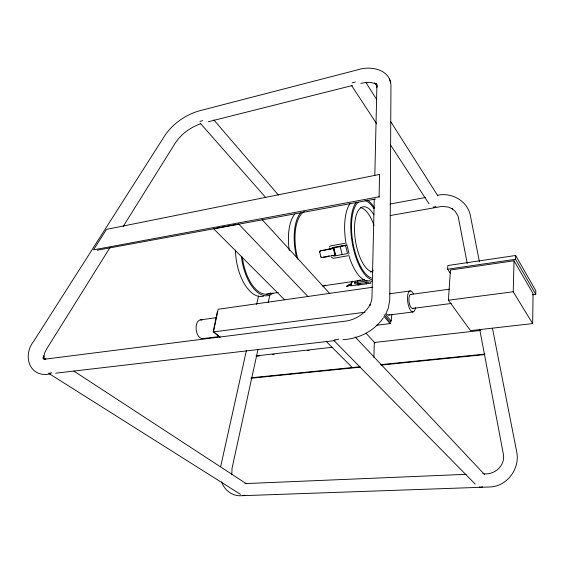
<?xml version="1.0" encoding="UTF-8"?>
<svg xmlns="http://www.w3.org/2000/svg" width="564" height="564" viewBox="0 0 564 564"><rect width="100%" height="100%" fill="white"/><g stroke="black" fill="none" stroke-linecap="round" stroke-linejoin="round"><path stroke-width="0.85" d="M532.289 294.782L535.758 294.337L535.8 290.664L515.644 255.492L447.851 265.531L447.597 269.225L450.601 273.561M532.663 323.574L533.065 293.569L514.023 260.765L450.41 270.029L448.422 300.231L470.545 330.645L532.663 323.574L513.226 291.771L514.023 260.765M329.609 248.618L329.418 247.829M374.256 199.155L371.965 297.637L371.662 300.323L369.829 305.448L370.287 304.412C365.366 313.394 355.933 319.647 345.831 321.085L46.481 358.965L44.218 359.078L43.287 357.773L44.218 358.852L42.829 357.9L44.062 358.718M374.813 175.418L376.907 85.728L376.907 87.286L376.315 83.846L376.801 85.361L376.026 83.951L376.935 85.234L375.843 84.001L377.069 84.917L374.461 82.971L375.645 83.86L370.992 82.436L365.895 82.422L366.861 82.33L360.861 83.373M373.904 357.449L374.299 342.496L480.521 330.455M535.758 294.337L515.552 259.292L515.644 255.492M376.181 325.301L390.126 323.595L390.387 321.015M384.112 314.853L389.59 321.261L391.183 321.064L391.86 314.31M213.27 331.406L217.394 311.617M219.967 337.448L213.446 331.928L218.162 309.276L372.839 287.224M257.896 349.8L232.037 468.339L231.776 474.782M268.203 302.558L269.895 294.831M220.693 466.47L246.362 350.745M256.634 304.454L258.538 295.888M351.675 283.459A4.286 3.793 58.1 0 0 349.899 284.2L346.684 286.286L347.276 285.793A4.315 3.814 58.2 0 1 350.907 285.306L352.119 281.528A2.129 1.889 58.5 0 1 352.556 281.147M386.411 312.491L388.272 308.113L389.78 299.801L390.951 85.446C390.337 69.118 370.231 65.473 357.555 69.858L199.388 110.826C185.655 114.795 173.085 123.474 164.998 135.325L33.748 341.206C22.066 355.651 29.518 378.592 50.379 373.805M352.239 281.521L350.907 285.306M110.128 247.349L46.756 348.806L44.718 352.874L43.71 357.188L43.759 355.799L44.126 359.24L43.632 357.745L44.281 359.085L45.776 359.007L43.985 358.782M123.178 226.46L175.362 142.911C181.284 133.929 190.512 127.344 200.594 123.784M383.457 317.673C374.39 330.878 358.887 338.971 342.954 339.634M329.454 246.665L330.638 245.89L344.759 243.345M334.452 255.774L335.326 255.541M334.776 255.104L335.34 255.048L334.783 255.309M349.511 285.102L347.029 286.674L347.382 286.286A4.315 3.814 58.1 0 1 351.012 285.8L360.149 284.573L359.226 284.693M358.542 283.41L358.859 284.334L359.064 283.445M372.191 280.801L370.745 281.718L370.661 283.255L358.112 284.947L357.146 280.512M358.112 284.947L357.491 281.083M346.021 245.333L345.506 245.552L347.558 253.384L346.634 253.765L333.571 256.077L333.444 255.555L335.552 255.111L333.93 248.386L324.3 250.19A4.54 0.536 -13.7 0 0 320.563 250.867A1.065 1.057 -37.3 0 0 319.781 252.15M345.69 245.58L331.695 248.322L331.822 248.837M342.207 245.784L340.233 246.778L342.137 254.568M331.695 248.322L332.14 248.097L332.259 248.618M335.77 254.991L335.058 255.238M322.404 257.424A4.533 0.564 -13.7 0 1 326.147 256.768L329.214 255.753M331.872 255.577L332.379 255.358L331.928 255.372M333.585 248.985L334.819 254.681M333.691 248.442L332.774 248.668M347.643 255.809L333.289 258.312L331.322 257.198M208.377 121.718L352.345 85.516M333.035 247.878L333.592 247.815L332.619 248.068M330.18 249.443L329.538 249.563M334.804 255.238L325.921 256.881A4.533 0.564 -13.7 0 0 322.185 257.544A1.065 1.057 -36 0 1 320.902 256.775L319.739 252.094A1.065 1.057 -11.1 0 1 320.528 250.818L320.782 250.754A4.54 0.536 -13.7 0 1 324.526 250.078L334.107 247.786M97.297 250.19L375.575 199.014M390.182 204.02L425.623 197.478M346.176 245.065L333.662 247.328L333.789 247.843M390.175 215.54L442.155 206.396L448.493 207.122L452.547 208.962L451.891 208.511L455.211 211.303L458.13 216.273L467.246 263.536M332.901 248.639L333.719 248.498L335.333 255.224M334.551 254.745L334.96 254.674M369.335 282.176L355.694 284.016M266.243 294.239L278.313 292.462M322.749 285.927L364.288 279.814M447.597 269.225L515.552 259.292M200.58 319.851L215.998 317.729M389.604 293.795L410.345 290.932M358.796 280.287L360.452 280.061M362.109 279.836L364.591 279.49M355.454 282.508L367.22 280.907M410.782 294.443L449.459 289.184M448.422 300.231L513.226 291.771M437.727 195.243C451.933 192.084 467.944 201.235 470.454 216.005L479.435 261.802M213.446 331.928L364.908 312.252M412.524 308.452L451.27 303.467M202.638 338.654L219.812 336.475M388.695 315.05L412.961 311.977M55.624 373.192L335.094 340.55M255.936 355.912L332.076 347.283M257.536 356.194L259.285 355.997M272.398 354.516L274.146 354.319M307.38 350.561L309.128 350.357M251.107 377.788L359.994 366.755M380.707 364.654L484.984 354.079M250.98 378.232L360.361 367.171M381.363 365.049L484.617 354.608M245.023 483.609L466.16 474.317M482.833 473.619C494.318 475.727 505.971 465.335 503.25 453.569L479.682 329.186M49.04 373.565L240.497 494.339M73.856 371.063L246.433 483.792M374.299 342.496L374.919 342.919L366.008 333.183M213.932 331.97L219.925 337.053M284.608 299.801L213.65 228.794L238.699 224.056L307.895 296.481M326.267 341.488L352.288 367.531M333.867 340.459L475.219 484.123M355.087 336.835L484.652 474.662M262.105 219.593L329.792 293.59M200.255 123.227L265.841 197.682M383.915 316.362L390.126 323.595M213.812 119.906L278.51 195.144M385.17 314.014L391.183 321.064M351.71 85.714L376.703 123.883M390.64 145.174L429.091 203.893M365.832 82.407L376.667 99.483M390.803 121.746L437.932 195.976M346.895 244.734L349.038 253.708M221.546 481.769C224.176 489.968 232.269 496.292 241.047 495.735L489.919 486.972C507.106 486.506 520.248 468.48 516.709 451.919L492.478 328.347M390.718 82.922L389.505 78.995M326.02 256.253L326.147 256.768M332.182 248.153L332.309 248.668M202.624 120.583A6.267 3.722 -41.3 0 1 199.938 121.26M338.886 339.112A9.017 6.987 -44.1 0 1 334.713 339.598M482.558 486.824A6.655 6.148 -47.3 0 1 479.245 486.944M355.369 81.949A6.888 4.364 -35 0 1 352.19 82.753M435.972 206.473A5.844 4.315 -33 0 1 433.159 206.974M51.712 372.804A7.861 4.864 -53.1 0 1 48.73 373.156M244.917 495.248A6.035 4.653 -58.8 0 1 242.337 495.34M322.15 257.487A1.065 1.057 -11.3 0 1 320.86 256.712M350.195 284.545A4.286 3.793 58.1 0 1 350.519 284.341M359.564 284.573A1.022 0.909 58.1 0 1 359.346 284.665M359.931 283.586A1.022 0.909 58.1 0 1 359.945 283.974M355.059 283.706A0.768 0.684 58.4 0 1 354.375 282.931A0.768 0.684 58.4 0 1 354.975 282.226A0.768 0.684 58.4 0 1 355.764 282.874M354.946 282.162A0.768 0.677 58.4 0 1 355.567 282.204M203.992 338.203A9.454 5.4 82.9 0 1 196.166 329.679A9.454 5.4 82.9 0 1 202.004 320.084M415.506 307.655A10.603 3.892 82.3 0 1 410.12 309.65A10.603 3.892 82.3 0 1 407.864 294.471A10.603 3.892 82.3 0 1 413.468 293.929M389.703 314.613A10.476 4.089 82.3 0 1 385.924 313.091M413.158 308.17A7.064 2.587 82.3 0 1 409.041 301.578A7.064 2.587 82.3 0 1 411.487 294.662M289.262 250.423A39.903 18.288 80.4 0 1 294.782 214.08M263.649 296.171A38.782 19.733 80.3 0 1 235.477 250.282M273.018 293.174A38.895 19.585 80.3 0 1 241.357 256.246M270.967 292.878A37.337 18.802 80.3 0 1 242.316 257.121M371.584 278.066A39.572 15.778 80.6 0 1 352.944 242.781A39.572 15.778 80.6 0 1 358.26 202.095M364.936 200.481A39.572 15.778 80.6 0 1 374.073 208.743M371.697 279.702A41.221 16.441 80.6 0 1 352.754 245.615A41.221 16.441 80.6 0 1 356.032 202.518M367.404 200.107A41.221 16.441 80.6 0 1 374.284 207.503M370.097 280.604A41.094 16.631 80.6 0 1 348.637 254.773M346.12 244.036A41.094 16.631 80.6 0 1 350.025 203.653M296.657 257.818A40.03 18.118 80.4 0 1 300.443 213.016M325.167 285.095A40.03 18.118 80.4 0 1 323.151 286.759M297.799 259.095A38.422 17.392 80.4 0 1 304.264 211.62M372.931 271.869A32.952 13.141 80.6 0 1 354.509 227.644A32.952 13.141 80.6 0 1 373.911 214.813M360.565 207.63A32.874 13.254 80.6 0 1 374.002 225.374M373.241 270.219A32.874 13.254 80.6 0 1 370.71 272.109M379.523 174.452L379.121 197.146L379.205 196.787L93.497 249.852L106.525 229.379L379.523 174.452M330.765 248.668L329.228 249.048L330.744 248.646M366.424 283.826L366.106 282.345L366.389 283.833"/></g></svg>
